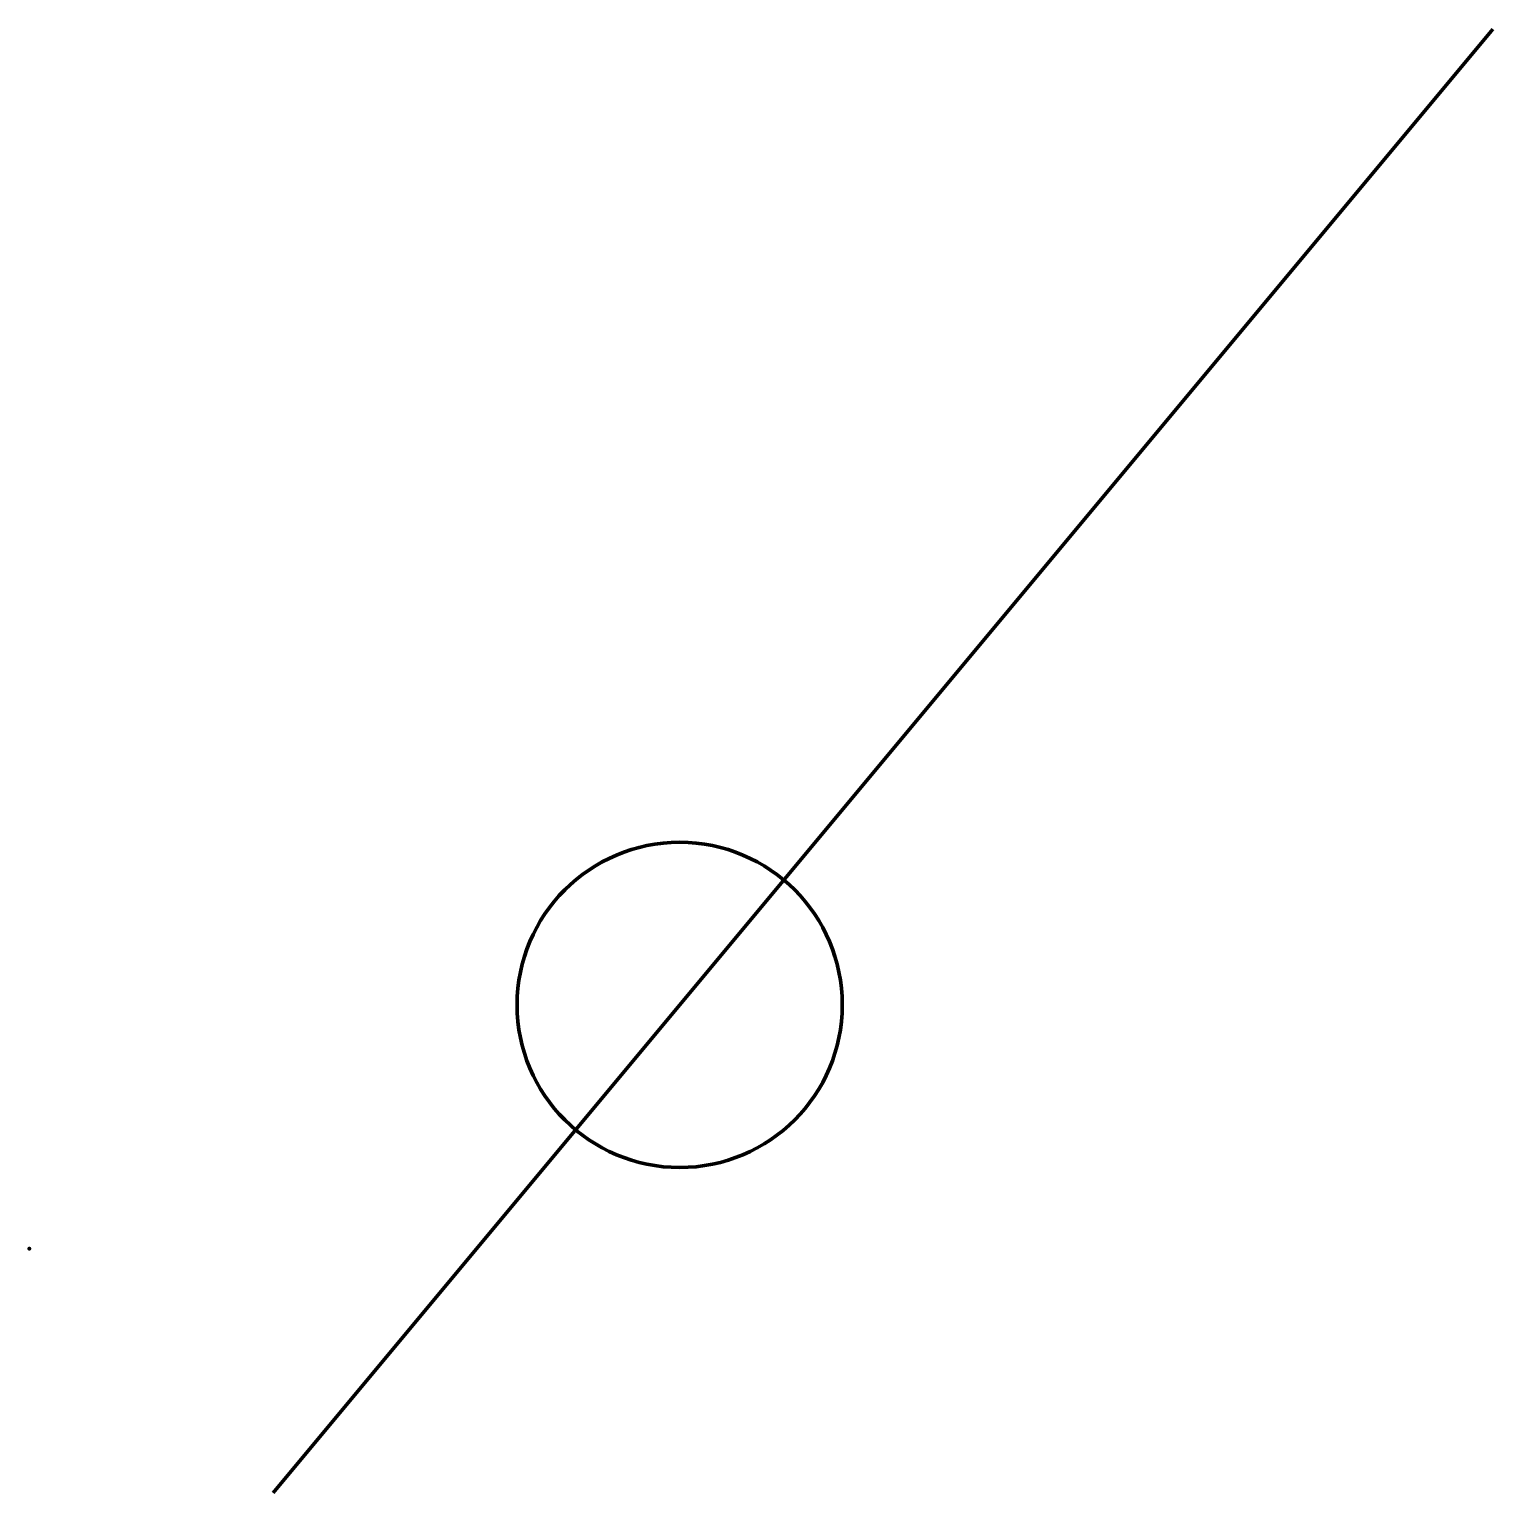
# Model space of a CAD drawing. Extents: x 10 to 100, y 30 to 120.
import ezdxf

# ---------------------------------------------------------------- set-up
doc = ezdxf.new("R2010")
doc.units = 0
doc.layers.add('mainlayer', color=1, linetype='CONTINUOUS', lineweight=100)

msp = doc.modelspace()

# ---------------------------------------------------------------- linework, layer by layer
at = {"layer": 'mainlayer'}
msp.add_line((25, 30), (100, 120), dxfattribs=at)
at = {"layer": 'mainlayer', "color": 125}
msp.add_circle((50, 60), 10, dxfattribs=at)
at = {"layer": 'mainlayer'}
msp.add_point((10, 45), dxfattribs=at)

doc.saveas('drawing.dxf')
